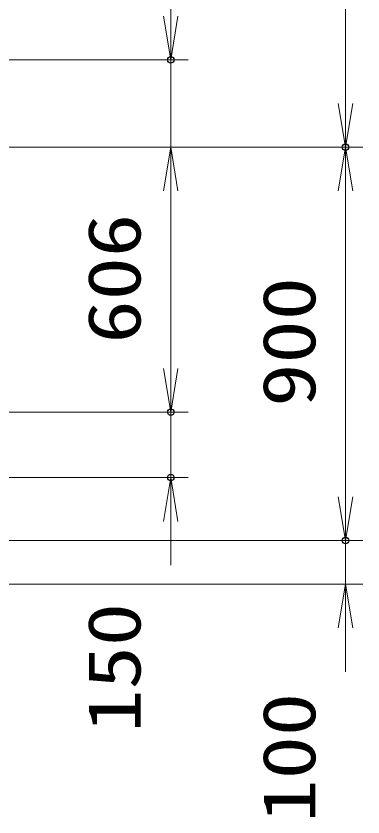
# Model space of a CAD drawing. Units: millimetres at full size. Extents: x -11880 to 11880, y -8400 to 8400.
# Drawn here: x 5726 to 6520, y -2299 to -466 of the extents above; entities that cross this region are included whole.
import ezdxf
from ezdxf.enums import TextEntityAlignment as Align

# ---------------------------------------------------------------- set-up
doc = ezdxf.new("R2010")
doc.units = ezdxf.units.MM
doc.header["$LTSCALE"] = 30
doc.header["$PDMODE"] = 32
doc.header["$PDSIZE"] = 15
doc.layers.add('0-2_0', color=7, linetype='Continuous', lineweight=18)
doc.layers.add('0-3_寸法線', color=4, linetype='Continuous', lineweight=18)
doc.layers.add('0-4_Defpoints', color=7, linetype='Continuous')
doc.styles.add('ＭＳ ゴシック', font='')
doc.styles.get('ＭＳ ゴシック').set_extended_font_data('MS Gothic')

# ---------------------------------------------------------------- blocks, each defined once
blk = doc.blocks.new('_Open')
at = {"layer": '0-2_0', "color": 4}
blk.add_line((-30, 5), (0, 0), dxfattribs=at)
blk.add_lwpolyline([(-30, -5), (0, 0), (-30, 0)], dxfattribs=at)

msp = doc.modelspace()

# ---------------------------------------------------------------- linework, layer by layer
at = {"layer": '0-3_寸法線'}
for p, q in [((6080.27, -566.41), (6080.27, 933.59)), ((6480.27, -766.41), (6480.27, 933.59)), ((4523.04, -566.41), (6120.27, -566.41)), ((4523.04, -566.41), (6120.27, -566.41)), ((6080.27, -766.41), (6080.27, -566.41)), ((4523.04, -766.41), (6120.27, -766.41)), ((4523.04, -766.41), (6120.27, -766.41)), ((4523.04, -766.41), (6520.27, -766.41)), ((4523.04, -766.41), (6520.27, -766.41)), ((6080.27, -766.41), (6080.27, -1372.41)), ((6480.27, -1666.41), (6480.27, -766.41)), ((6080.27, -866.41), (6080.27, -966.41)), ((6080.27, -1272.41), (6080.27, -1172.41)), ((4173.04, -1372.41), (6120.27, -1372.41)), ((4173.04, -1372.41), (6120.27, -1372.41)), ((6080.27, -1372.41), (6080.27, -1522.41)), ((6480.27, -1566.41), (6480.27, -1466.41)), ((4173.04, -1522.41), (6120.27, -1522.41)), ((6080.27, -1622.41), (6080.27, -1722.41)), ((4648.04, -1666.41), (6520.27, -1666.41)), ((4648.04, -1666.41), (6520.27, -1666.41)), ((6480.27, -1766.41), (6480.27, -1666.41)), ((4648.04, -1766.41), (6520.27, -1766.41)), ((6480.27, -1866.41), (6480.27, -1966.41))]:
    msp.add_line(p, q, dxfattribs=at)
at = {"layer": '0-4_Defpoints'}
for p in [(6080.27, -566.41), (6480.27, -766.41), (6080.27, -1372.41), (6080.27, -1522.41), (6480.27, -1666.41)]:
    msp.add_point(p, dxfattribs=at)

# ---------------------------------------------------------------- block references
at = {"layer": '0-3_寸法線', "xscale": 3.333333, "yscale": 3.333333}
for p, rotation in [((6080.27, -566.41), 270), ((6080.27, -566.41), 270), ((6480.27, -766.41), 270), ((6080.27, -766.41), 90), ((6080.27, -766.41), 90), ((6480.27, -766.41), 90), ((6080.27, -1372.41), 270), ((6080.27, -1372.41), 270), ((6080.27, -1522.41), 90), ((6480.27, -1666.41), 270), ((6480.27, -1666.41), 270), ((6480.27, -1766.41), 90)]:
    msp.add_blockref('_Open', p, dxfattribs=dict(at, rotation=rotation))

# ---------------------------------------------------------------- texts
at = {"layer": '0-3_寸法線', "color": 254, "style": 'ＭＳ ゴシック', "width": 1.2}
for s, p in [('606', (6047.58, -1215.81)), ('900', (6447.58, -1360.41)), ('150', (6047.58, -2105.9)), ('100', (6447.58, -2311.61))]:
    msp.add_text(s, height=121.2, rotation=90, dxfattribs=at).set_placement(p, align=Align.BOTTOM_LEFT)

doc.saveas('drawing.dxf')
